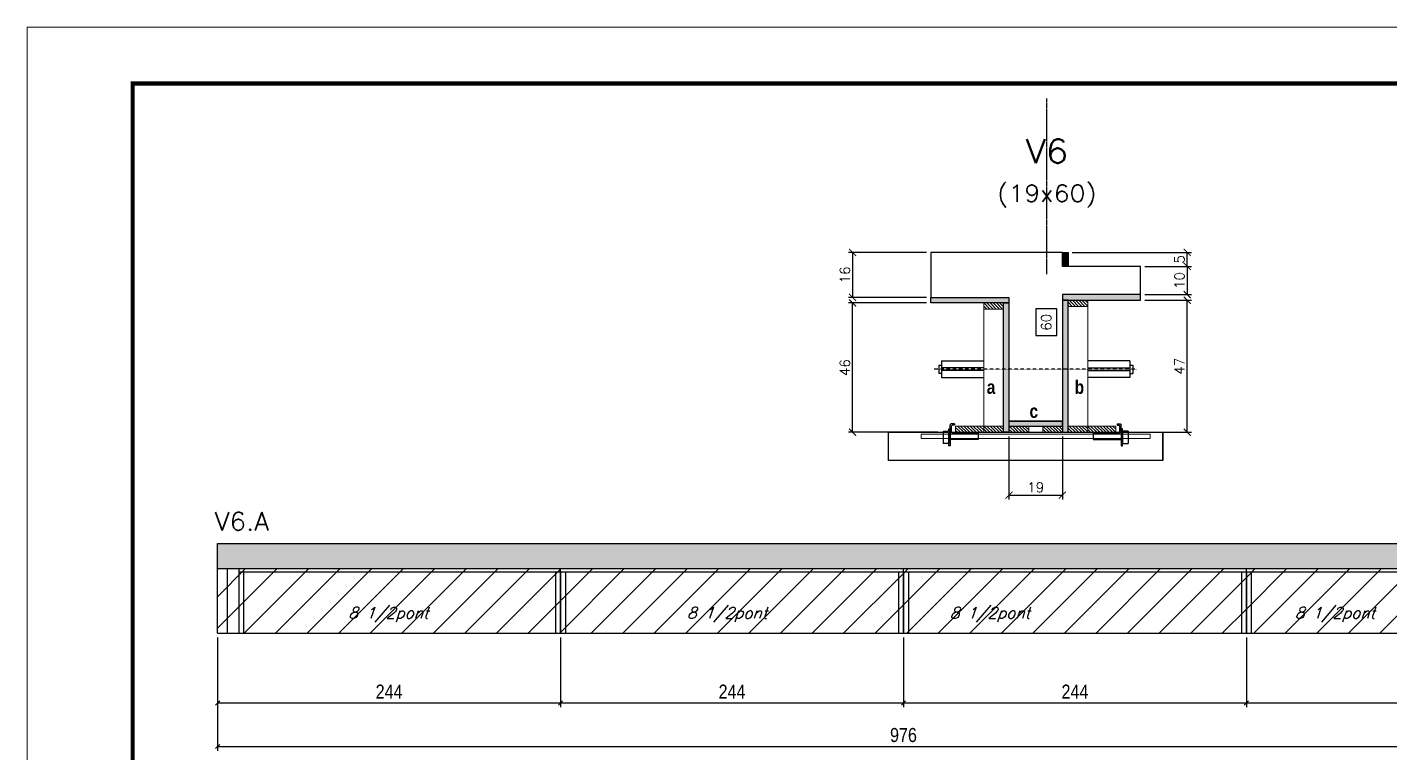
# Model space of a CAD drawing. Extents: x -10448 to -1189, y -11772 to 17235.
# Drawn here: x -5680 to -4710, y 14031 to 14547 of the extents above; entities that cross this region are included whole.
import ezdxf
from ezdxf.enums import TextEntityAlignment as Align

# ---------------------------------------------------------------- set-up
doc = ezdxf.new("R2010")
doc.units = 0
doc.linetypes.add('DASHED', pattern=[0.75, 0.5, -0.25])
doc.linetypes.add('HIDDEN', pattern=[0.375, 0.25, -0.125])
for name, color, linetype in [('barrote', 251, 'Continuous'), ('COTA', 241, 'Continuous'), ('Cota Seção (2x)', 4, 'Continuous'), ('detalhes', 4, 'Continuous'), ('Painéis', 200, 'Continuous'), ('presilha', 1, 'Continuous'), ('Reaproveitamento', 251, 'Continuous'), ('SARR_2.2x7', 40, 'Continuous'), ('SARR_3.5x7', 81, 'Continuous'), ('TENSOR', 3, 'Continuous'), ('texto', 7, 'Continuous'), ('Texto de Titulo', 7, 'Continuous'), ('Texto Qtd Sarr', 242, 'Continuous')]:
    doc.layers.add(name, color=color, linetype=linetype)
for name, color, linetype, lineweight in [('CONCRETO', 251, 'Continuous', 25), ('Folhas', 255, 'Continuous', 9), ('Hachura', 251, 'Continuous', 9), ('Madeira', 126, 'Continuous', 18), ('SARRAFO DE PRESSAO', 251, 'DASHED', 9), ('SCO-___-LAJ', 2, 'Continuous', 0), ('Texto Seção', 7, 'Continuous', 15)]:
    doc.layers.add(name, color=color, linetype=linetype, lineweight=lineweight)
doc.styles.add('COTA TECNICA', font='techl___.ttf', dxfattribs={"height": 10})
doc.styles.add('REGUA-120', font='ROMANS.shx', dxfattribs={"height": 15})
doc.styles.add('Romans', font='romans.shx')
doc.styles.add('TECNICA', font='techb___.ttf', dxfattribs={"height": 10})
doc.dimstyles.new('Cota Seção (2x)', dxfattribs={"dimtxt": 7, "dimasz": 5, "dimexe": 3, "dimexo": 3, "dimgap": 2, "dimtad": 3, "dimdec": 1, "dimlfac": 0.5, "dimzin": 12, "dimdsep": 46, "dimtxsty": 'Romans', "dimblk": 'ARCHTICK', "dimcen": 0, "dimclrd": 4, "dimclre": 4, "dimclrt": 1, "dimadec": 1, "dimazin": 3, "dimtfac": 1, "dimtdec": 1, "dimtmove": 0, "dimatfit": 3, "dimldrblk": 'OBLIQUE', "dimfxl": 1, "dimtolj": 1, "dimtzin": 12, "dimarcsym": 0})
doc.dimstyles.new('Cota Seção interna', dxfattribs={"dimtxt": 7, "dimasz": 6, "dimexe": 0.18, "dimexo": 2, "dimgap": -4, "dimtad": 3, "dimdec": 1, "dimlfac": 0.5, "dimzin": 12, "dimdsep": 46, "dimtxsty": 'Romans', "dimblk": 'ARCHTICK', "dimcen": 0.09, "dimse1": 1, "dimse2": 1, "dimsd1": 1, "dimsd2": 1, "dimclrd": 180, "dimclre": 5, "dimclrt": 1, "dimadec": 0, "dimazin": 3, "dimtfac": 1, "dimtdec": 1, "dimtofl": 0, "dimtmove": 0, "dimatfit": 3, "dimldrblk": 'ARCHTICK', "dimfxl": 1, "dimtolj": 1, "dimtzin": 0, "dimarcsym": 0})
doc.dimstyles.new('PAINEL', dxfattribs={"dimtxt": 10, "dimasz": 3, "dimexe": 3, "dimexo": 3, "dimgap": 3, "dimtad": 1, "dimdec": 1, "dimzin": 12, "dimdsep": 46, "dimtxsty": 'COTA TECNICA', "dimblk1": 'OBLIQUE', "dimblk2": 'OBLIQUE', "dimsah": 1, "dimcen": 0.9, "dimclrd": 4, "dimclre": 4, "dimclrt": 240, "dimadec": 1, "dimazin": 3, "dimtfac": 1, "dimtdec": 1, "dimtmove": 0, "dimatfit": 3, "dimfxl": 1, "dimtolj": 1, "dimtzin": 12, "dimarcsym": 0})
pattern_1 = [(45, (-139469.283, -18395.978), (-11.2253202, 11.2253202), [])]

# ---------------------------------------------------------------- blocks, each defined once
blk = doc.blocks.new('9999999999')
at = {"layer": 'Folhas'}
blk.add_lwpolyline([(98138.98, 34190.21), (99623.98, 34190.21), (99623.98, 35240.21), (98138.98, 35240.21)], close=True, dxfattribs=at)
at = {"layer": 'Folhas', "color": 30, "const_width": 3}
blk.add_lwpolyline([(98213.98, 34230.21), (99583.98, 34230.21), (99583.98, 35200.21), (98213.98, 35200.21)], close=True, dxfattribs=at)
blk = doc.blocks.new('_ArchTick')
at = {"color": 0, "linetype": 'ByBlock', "const_width": 0.15}
blk.add_lwpolyline([(-0.5, -0.5), (0.5, 0.5)], dxfattribs=at)
blk = doc.blocks.new('*D157')
at = {"layer": 'COTA', "color": 4, "lineweight": -2, "transparency": 16777216}
for p, q in [((-4884.64, 14352.87), (-4851.43, 14352.87)), ((-4854.43, 14258.87), (-4854.43, 14352.87)), ((-4902.24, 14258.87), (-4851.43, 14258.87))]:
    blk.add_line(p, q, dxfattribs=at)
at = {"layer": 'Defpoints', "color": 0, "transparency": 16777216}
for p in [(-4887.64, 14352.87), (-4854.43, 14352.87), (-4905.24, 14258.87)]:
    blk.add_point(p, dxfattribs=at)
at = {"layer": 'COTA', "color": 4, "lineweight": -2, "transparency": 16777216, "xscale": 5, "yscale": 5, "zscale": 5}
for p, rotation in [((-4854.43, 14352.87), 90), ((-4854.43, 14258.87), 270)]:
    blk.add_blockref('_ArchTick', p, dxfattribs=dict(at, rotation=rotation))
at = {"layer": 'COTA', "color": 1, "transparency": 16777216, "insert": (-4859.93, 14305.87), "char_height": 7, "attachment_point": 5, "rotation": 90, "style": 'Romans'}
blk.add_mtext('\\A1;47', dxfattribs=at)
blk = doc.blocks.new('_Oblique')
at = {"color": 0, "linetype": 'ByBlock', "lineweight": -2}
blk.add_line((-0.5, -0.5), (0.5, 0.5), dxfattribs=at)
blk = doc.blocks.new('*D158')
at = {"layer": 'COTA', "color": 4, "lineweight": -2, "transparency": 16777216}
for p, q in [((-4884.64, 14376.87), (-4851.43, 14376.87)), ((-4854.43, 14376.87), (-4854.43, 14356.87)), ((-4884.64, 14356.87), (-4851.43, 14356.87))]:
    blk.add_line(p, q, dxfattribs=at)
at = {"layer": 'Defpoints', "color": 0, "transparency": 16777216}
for p in [(-4887.64, 14376.87), (-4887.64, 14356.87), (-4854.43, 14356.87)]:
    blk.add_point(p, dxfattribs=at)
at = {"layer": 'COTA', "color": 4, "lineweight": -2, "transparency": 16777216, "xscale": 5, "yscale": 5, "zscale": 5}
for p, rotation in [((-4854.43, 14376.87), 90), ((-4854.43, 14356.87), 270)]:
    blk.add_blockref('_ArchTick', p, dxfattribs=dict(at, rotation=rotation))
at = {"layer": 'COTA', "color": 1, "transparency": 16777216, "insert": (-4859.93, 14366.87), "char_height": 7, "attachment_point": 5, "rotation": 90, "style": 'Romans'}
blk.add_mtext('\\A1;10', dxfattribs=at)
blk = doc.blocks.new('*D159')
at = {"layer": 'COTA', "color": 4, "lineweight": -2, "transparency": 16777216}
for p, q in [((-5039.84, 14350.87), (-5095.51, 14350.87)), ((-5092.51, 14258.87), (-5092.51, 14350.87)), ((-5031.84, 14258.87), (-5095.51, 14258.87))]:
    blk.add_line(p, q, dxfattribs=at)
at = {"layer": 'Defpoints', "color": 0, "transparency": 16777216}
for p in [(-5092.51, 14350.87), (-5036.84, 14350.87), (-5028.84, 14258.87)]:
    blk.add_point(p, dxfattribs=at)
at = {"layer": 'COTA', "color": 4, "lineweight": -2, "transparency": 16777216, "xscale": 5, "yscale": 5, "zscale": 5}
for p, rotation in [((-5092.51, 14350.87), 90), ((-5092.51, 14258.87), 270)]:
    blk.add_blockref('_ArchTick', p, dxfattribs=dict(at, rotation=rotation))
at = {"layer": 'COTA', "color": 1, "transparency": 16777216, "insert": (-5098.01, 14304.87), "char_height": 7, "attachment_point": 5, "rotation": 90, "style": 'Romans'}
blk.add_mtext('\\A1;46', dxfattribs=at)
blk = doc.blocks.new('*D160')
at = {"layer": 'Cota Seção (2x)', "color": 180, "lineweight": -2, "transparency": 16777216}
for p, q in [((-4947.24, 14346.65), (-4962.24, 14346.65)), ((-4962.24, 14346.65), (-4962.24, 14327.65)), ((-4947.24, 14327.65), (-4947.24, 14346.65)), ((-4962.24, 14327.65), (-4947.24, 14327.65))]:
    blk.add_line(p, q, dxfattribs=at)
at = {"layer": 'Defpoints', "color": 0, "transparency": 16777216}
for p in [(-4943.24, 14386.87), (-4943.24, 14386.87), (-4943.24, 14266.87)]:
    blk.add_point(p, dxfattribs=at)
at = {"layer": 'Cota Seção (2x)', "color": 1, "transparency": 16777216, "insert": (-4954.74, 14337.15), "char_height": 7, "attachment_point": 5, "rotation": 90, "style": 'Romans'}
blk.add_mtext('\\A1;60', dxfattribs=at)
blk = doc.blocks.new('PRESILHA METÁLICA 1')
at = {"layer": 'presilha'}
for p, q in [((6, 15.5), (7.5, 15.5)), ((6, -2.5), (6, 15.5)), ((7.5, 10.6), (7.5, 19.9)), ((7.5, 15.5), (7.5, -2.5)), ((12, 21), (8.6, 21)), ((9, 11.6), (9, 18.9)), ((12, 19.5), (9.6, 19.5)), ((12, 21), (12, 19.5)), ((0, 13), (6, 13)), ((0, 13), (0, 0)), ((6, 0), (0, 0)), ((6, 13), (6, 0)), ((37.5, 4.1), (7.5, 4.1)), ((37.5, 11), (9.6, 11)), ((37.5, 11), (37.5, 4.1)), ((7.5, -2.5), (6, -2.5))]:
    blk.add_line(p, q, dxfattribs=at)
for centre, radius, start, end in [((8.6, 19.9), 1.14, 90, 180), ((9.6, 18.9), 0.57, 90, 180), ((9.6, 11.6), 0.57, 180, 270)]:
    blk.add_arc(centre, radius, start, end, dxfattribs=at)
blk = doc.blocks.new('*D161')
at = {"layer": 'COTA', "color": 4, "lineweight": -2, "transparency": 16777216}
for p, q in [((-4981.24, 14255.87), (-4981.24, 14211.15)), ((-4943.24, 14255.87), (-4943.24, 14211.15)), ((-4981.24, 14214.15), (-4943.24, 14214.15))]:
    blk.add_line(p, q, dxfattribs=at)
at = {"layer": 'Defpoints', "color": 0, "transparency": 16777216}
for p in [(-4981.24, 14258.87), (-4943.24, 14258.87), (-4943.24, 14214.15)]:
    blk.add_point(p, dxfattribs=at)
at = {"layer": 'COTA', "color": 4, "lineweight": -2, "transparency": 16777216, "xscale": 5, "yscale": 5, "zscale": 5, "rotation": 180}
blk.add_blockref('_ArchTick', (-4981.24, 14214.15), dxfattribs=at)
at = {"layer": 'COTA', "color": 4, "lineweight": -2, "transparency": 16777216, "xscale": 5, "yscale": 5, "zscale": 5}
blk.add_blockref('_ArchTick', (-4943.24, 14214.15), dxfattribs=at)
at = {"layer": 'COTA', "color": 1, "transparency": 16777216, "insert": (-4962.24, 14219.65), "char_height": 7, "attachment_point": 5, "style": 'Romans'}
blk.add_mtext('\\A1;19', dxfattribs=at)
blk = doc.blocks.new('*D1292')
at = {"layer": 'COTA', "color": 4, "lineweight": -2, "transparency": 16777216}
for p, q in [((-5039.84, 14386.87), (-5095.51, 14386.87)), ((-5092.51, 14386.87), (-5092.51, 14354.87)), ((-5039.84, 14354.87), (-5095.51, 14354.87))]:
    blk.add_line(p, q, dxfattribs=at)
at = {"layer": 'Defpoints', "color": 0, "transparency": 16777216}
for p in [(-5036.84, 14386.87), (-5092.51, 14354.87), (-5036.84, 14354.87)]:
    blk.add_point(p, dxfattribs=at)
at = {"layer": 'COTA', "color": 4, "lineweight": -2, "transparency": 16777216, "xscale": 5, "yscale": 5, "zscale": 5}
for p, rotation in [((-5092.51, 14386.87), 90), ((-5092.51, 14354.87), 270)]:
    blk.add_blockref('_ArchTick', p, dxfattribs=dict(at, rotation=rotation))
at = {"layer": 'COTA', "color": 1, "transparency": 16777216, "insert": (-5098.01, 14370.87), "char_height": 7, "attachment_point": 5, "rotation": 90, "style": 'Romans'}
blk.add_mtext('\\A1;16', dxfattribs=at)
blk = doc.blocks.new('*D1293')
at = {"layer": 'COTA', "color": 4, "lineweight": -2, "transparency": 16777216}
for p, q in [((-4936.24, 14386.87), (-4851.43, 14386.87)), ((-4854.43, 14376.87), (-4854.43, 14386.87)), ((-4884.64, 14376.87), (-4851.43, 14376.87))]:
    blk.add_line(p, q, dxfattribs=at)
at = {"layer": 'Defpoints', "color": 0, "transparency": 16777216}
for p in [(-4939.24, 14386.87), (-4854.43, 14386.87), (-4887.64, 14376.87)]:
    blk.add_point(p, dxfattribs=at)
at = {"layer": 'COTA', "color": 4, "lineweight": -2, "transparency": 16777216, "xscale": 5, "yscale": 5, "zscale": 5}
for p, rotation in [((-4854.43, 14386.87), 90), ((-4854.43, 14376.87), 270)]:
    blk.add_blockref('_ArchTick', p, dxfattribs=dict(at, rotation=rotation))
at = {"layer": 'COTA', "color": 1, "transparency": 16777216, "insert": (-4859.93, 14381.87), "char_height": 7, "attachment_point": 5, "rotation": 90, "style": 'Romans'}
blk.add_mtext('\\A1;5', dxfattribs=at)
blk = doc.blocks.new('titulo1')
at = {"layer": 'Defpoints', "color": 252, "linetype": 'HIDDEN', "ltscale": 2}
blk.add_line((0, 0), (0, 125), dxfattribs=at)
at = {"layer": 'Defpoints', "style": 'Romans', "oblique": 15}
blk.add_attdef('FOLHA', text='', height=10, dxfattribs=at).set_placement((0, 15.58), align=Align.MIDDLE_CENTER)
at = {"layer": 'Texto Qtd Sarr', "color": 3, "style": 'Romans', "oblique": 15}
for tag, height, p in [('TITULO', 17, (0, 71.45)), ('SEÇÃO', 12, (0, 41.55))]:
    blk.add_attdef(tag, text='', height=height, dxfattribs=at).set_placement(p, align=Align.MIDDLE_CENTER)
blk = doc.blocks.new('*D166')
at = {"layer": 'COTA', "color": 4, "linetype": 'ByBlock', "lineweight": -2, "transparency": 16777216}
for p, q in [((-5544.32, 14112.82), (-5544.32, 14063.24)), ((-5300.32, 14112.82), (-5300.32, 14063.24)), ((-5544.32, 14066.24), (-5300.32, 14066.24))]:
    blk.add_line(p, q, dxfattribs=at)
at = {"layer": 'Defpoints', "color": 0, "linetype": 'ByBlock', "transparency": 16777216}
for p in [(-5544.32, 14115.82), (-5300.32, 14115.82), (-5300.32, 14066.24)]:
    blk.add_point(p, dxfattribs=at)
at = {"layer": 'COTA', "color": 4, "linetype": 'ByBlock', "lineweight": -2, "transparency": 16777216, "xscale": 3, "yscale": 3, "zscale": 3, "rotation": 180}
blk.add_blockref('_Oblique', (-5544.32, 14066.24), dxfattribs=at)
at = {"layer": 'COTA', "color": 4, "linetype": 'ByBlock', "lineweight": -2, "transparency": 16777216, "xscale": 3, "yscale": 3, "zscale": 3}
blk.add_blockref('_Oblique', (-5300.32, 14066.24), dxfattribs=at)
at = {"layer": 'COTA', "color": 240, "linetype": 'ByBlock', "transparency": 16777216, "insert": (-5422.32, 14074.31), "char_height": 10, "attachment_point": 5, "style": 'COTA TECNICA'}
blk.add_mtext('\\A1;244', dxfattribs=at)
blk = doc.blocks.new('*D167')
at = {"layer": 'COTA', "color": 4, "linetype": 'ByBlock', "lineweight": -2, "transparency": 16777216}
for p, q in [((-5300.32, 14112.82), (-5300.32, 14063.24)), ((-5056.32, 14112.82), (-5056.32, 14063.24)), ((-5300.32, 14066.24), (-5056.32, 14066.24))]:
    blk.add_line(p, q, dxfattribs=at)
at = {"layer": 'Defpoints', "color": 0, "linetype": 'ByBlock', "transparency": 16777216}
for p in [(-5300.32, 14115.82), (-5056.32, 14115.82), (-5056.32, 14066.24)]:
    blk.add_point(p, dxfattribs=at)
at = {"layer": 'COTA', "color": 4, "linetype": 'ByBlock', "lineweight": -2, "transparency": 16777216, "xscale": 3, "yscale": 3, "zscale": 3, "rotation": 180}
blk.add_blockref('_Oblique', (-5300.32, 14066.24), dxfattribs=at)
at = {"layer": 'COTA', "color": 4, "linetype": 'ByBlock', "lineweight": -2, "transparency": 16777216, "xscale": 3, "yscale": 3, "zscale": 3}
blk.add_blockref('_Oblique', (-5056.32, 14066.24), dxfattribs=at)
at = {"layer": 'COTA', "color": 240, "linetype": 'ByBlock', "transparency": 16777216, "insert": (-5178.32, 14074.31), "char_height": 10, "attachment_point": 5, "style": 'COTA TECNICA'}
blk.add_mtext('\\A1;244', dxfattribs=at)
blk = doc.blocks.new('*D9')
at = {"layer": 'COTA', "color": 4, "linetype": 'ByBlock', "lineweight": -2, "transparency": 16777216}
for p, q in [((-5544.32, 14112.82), (-5544.32, 14032.24)), ((-4568.32, 14112.82), (-4568.32, 14032.24)), ((-5544.32, 14035.24), (-4568.32, 14035.24))]:
    blk.add_line(p, q, dxfattribs=at)
at = {"layer": 'Defpoints', "color": 0, "linetype": 'ByBlock', "transparency": 16777216}
for p in [(-5544.32, 14115.82), (-4568.32, 14115.82), (-4568.32, 14035.24)]:
    blk.add_point(p, dxfattribs=at)
at = {"layer": 'COTA', "color": 4, "linetype": 'ByBlock', "lineweight": -2, "transparency": 16777216, "xscale": 3, "yscale": 3, "zscale": 3, "rotation": 180}
blk.add_blockref('_Oblique', (-5544.32, 14035.24), dxfattribs=at)
at = {"layer": 'COTA', "color": 4, "linetype": 'ByBlock', "lineweight": -2, "transparency": 16777216, "xscale": 3, "yscale": 3, "zscale": 3}
blk.add_blockref('_Oblique', (-4568.32, 14035.24), dxfattribs=at)
at = {"layer": 'COTA', "color": 240, "linetype": 'ByBlock', "transparency": 16777216, "insert": (-5056.32, 14043.38), "char_height": 10, "attachment_point": 5, "style": 'COTA TECNICA'}
blk.add_mtext('\\A1;976', dxfattribs=at)
blk = doc.blocks.new('*D10')
at = {"layer": 'COTA', "color": 4, "linetype": 'ByBlock', "lineweight": -2, "transparency": 16777216}
for p, q in [((-4812.32, 14090.82), (-4812.32, 14063.24)), ((-4568.32, 14078.57), (-4568.32, 14063.24)), ((-4812.32, 14066.24), (-4568.32, 14066.24))]:
    blk.add_line(p, q, dxfattribs=at)
at = {"layer": 'Defpoints', "color": 0, "linetype": 'ByBlock', "transparency": 16777216}
for p in [(-4812.32, 14093.82), (-4568.32, 14081.57), (-4568.32, 14066.24)]:
    blk.add_point(p, dxfattribs=at)
at = {"layer": 'COTA', "color": 4, "linetype": 'ByBlock', "lineweight": -2, "transparency": 16777216, "xscale": 3, "yscale": 3, "zscale": 3, "rotation": 180}
blk.add_blockref('_Oblique', (-4812.32, 14066.24), dxfattribs=at)
at = {"layer": 'COTA', "color": 4, "linetype": 'ByBlock', "lineweight": -2, "transparency": 16777216, "xscale": 3, "yscale": 3, "zscale": 3}
blk.add_blockref('_Oblique', (-4568.32, 14066.24), dxfattribs=at)
at = {"layer": 'COTA', "color": 240, "linetype": 'ByBlock', "transparency": 16777216, "insert": (-4690.32, 14074.31), "char_height": 10, "attachment_point": 5, "style": 'COTA TECNICA'}
blk.add_mtext('\\A1;244', dxfattribs=at)
blk = doc.blocks.new('*D1119')
at = {"layer": 'COTA', "color": 4, "linetype": 'ByBlock', "lineweight": -2, "transparency": 16777216}
for p, q in [((-5056.32, 14112.82), (-5056.32, 14063.24)), ((-4812.32, 14112.82), (-4812.32, 14063.24)), ((-5056.32, 14066.24), (-4812.32, 14066.24))]:
    blk.add_line(p, q, dxfattribs=at)
at = {"layer": 'Defpoints', "color": 0, "linetype": 'ByBlock', "transparency": 16777216}
for p in [(-5056.32, 14115.82), (-4812.32, 14115.82), (-4812.32, 14066.24)]:
    blk.add_point(p, dxfattribs=at)
at = {"layer": 'COTA', "color": 4, "linetype": 'ByBlock', "lineweight": -2, "transparency": 16777216, "xscale": 3, "yscale": 3, "zscale": 3, "rotation": 180}
blk.add_blockref('_Oblique', (-5056.32, 14066.24), dxfattribs=at)
at = {"layer": 'COTA', "color": 4, "linetype": 'ByBlock', "lineweight": -2, "transparency": 16777216, "xscale": 3, "yscale": 3, "zscale": 3}
blk.add_blockref('_Oblique', (-4812.32, 14066.24), dxfattribs=at)
at = {"layer": 'COTA', "color": 240, "linetype": 'ByBlock', "transparency": 16777216, "insert": (-4934.32, 14074.31), "char_height": 10, "attachment_point": 5, "style": 'COTA TECNICA'}
blk.add_mtext('\\A1;244', dxfattribs=at)

msp = doc.modelspace()

# ---------------------------------------------------------------- hatches: boundary and pattern name
at = {"layer": 'COTA', "linetype": 'ByBlock'}
h = msp.add_hatch(dxfattribs=at)
h.set_pattern_fill('AR-CONC', color=256, scale=0.03)
h.set_pattern_definition([(50, (-139469.2827, -18395.9775), (5.46554007, -0.47817257), [0.5715, -6.2865]), (355, (-139469.2827, -18395.9775), (-1.05730264, 5.73170536), [0.4572, -5.02921753]), (100.4514447, (-139468.827, -18396.0174), (4.40823741, 5.25353256), [0.48570026, -5.34270734]), (46.1842, (-139469.283, -18394.4535), (8.13237123, -1.26126984), [0.85725, -9.42975]), (96.6355576, (-139468.605, -18394.559), (7.122124, 7.42278374), [0.7285507, -8.01406824]), (351.184151, (-139469.283, -18394.4535), (7.122124, 7.42278374), [0.685799, -7.54379196]), (21, (-139468.5207, -18394.8345), (4.54843174, -3.06795595), [0.5715, -6.2865]), (326, (-139468.5207, -18394.8345), (1.85406085, 5.52563898), [0.4572, -5.0292]), (71.451445, (-139468.1417, -18395.09), (6.40249258, 2.45768307), [0.48570026, -5.34269813]), (37.5, (-139469.2827, -18395.9775), (0.092658098, 2.536651166), [0, -4.96824, 0, -5.1054, 0, -5.04825]), (7.5, (-139469.2827, -18395.9775), (2.004589875, 3.005417245), [0, -2.91084, 0, -4.85394, 0, -1.92405]), (327.5, (-139470.982, -18395.9775), (4.067717855, -0.17186232), [0, -1.905, 0, -5.9436, 0, -7.8867]), (317.5, (-139471.744, -18395.9775), (4.44387544, 0.76279473), [0, -2.4765, 0, -3.94716, 0, -5.6007])])
h.paths.add_polyline_path([(-5544.32, 14179.82), (-5544.32, 14161.82), (-4568.32, 14161.82), (-4568.32, 14179.82)])
at = {"layer": 'Hachura'}
h = msp.add_hatch(color=256, dxfattribs=at)
h.dxf.hatch_style = 1
h.paths.add_polyline_path([(-4943.24, 14386.87), (-4939.24, 14386.87), (-4939.24, 14376.87), (-4943.24, 14376.87)])
h = msp.add_hatch(color=256, dxfattribs=at)
h.dxf.hatch_style = 1
h.paths.add_polyline_path([(-5036.84, 14350.87), (-5036.84, 14354.87), (-4981.24, 14354.87), (-4981.24, 14350.87)])
h = msp.add_hatch(dxfattribs=at)
h.set_pattern_fill('ANSI31', color=256, scale=0.5, angle=270, style=0)
h.set_pattern_definition([(315, (17978.182, 6116.8304), (1.12253202, 1.12253202), [])])
h.paths.add_polyline_path([(-4985.24, 14346.47), (-4985.24, 14350.87), (-4999.24, 14350.87), (-4999.24, 14346.47)])
h = msp.add_hatch(color=256, dxfattribs=at)
h.dxf.hatch_style = 1
h.paths.add_polyline_path([(-4985.24, 14350.87), (-4981.24, 14350.87), (-4981.24, 14258.87), (-4985.24, 14258.87)])
h = msp.add_hatch(color=256, dxfattribs=at)
h.dxf.hatch_style = 1
h.paths.add_polyline_path([(-4887.64, 14352.87), (-4887.64, 14356.87), (-4943.24, 14356.87), (-4943.24, 14352.87)])
h = msp.add_hatch(color=256, dxfattribs=at)
h.dxf.hatch_style = 1
h.paths.add_polyline_path([(-4939.24, 14352.87), (-4943.24, 14352.87), (-4943.24, 14258.87), (-4939.24, 14258.87)])
h = msp.add_hatch(dxfattribs=at)
h.set_pattern_fill('ANSI31', color=256, scale=0.5, angle=270, style=0)
h.set_pattern_definition([(315, (17969.382, 6118.8304), (1.12253202, 1.12253202), [])])
h.paths.add_polyline_path([(-4939.24, 14348.47), (-4939.24, 14352.87), (-4925.24, 14352.87), (-4925.24, 14348.47)])
h = msp.add_hatch(dxfattribs=at)
h.set_pattern_fill('ANSI31', color=256, scale=0.5, angle=270, style=0)
h.set_pattern_definition([(315, (17984.182, 6029.2304), (1.12253202, 1.12253202), [])])
h.paths.add_polyline_path([(-5019.24, 14258.87), (-5019.24, 14263.27), (-4999.24, 14263.27), (-4999.24, 14258.87)])
h = msp.add_hatch(dxfattribs=at)
h.set_pattern_fill('ANSI31', color=256, scale=0.5, angle=270, style=0)
h.set_pattern_definition([(315, (17978.182, 6029.2304), (1.12253202, 1.12253202), [])])
h.paths.add_polyline_path([(-4985.24, 14258.87), (-4985.24, 14263.27), (-4999.24, 14263.27), (-4999.24, 14258.87)])
h = msp.add_hatch(color=256, dxfattribs=at)
h.dxf.hatch_style = 1
h.paths.add_polyline_path([(-4943.24, 14263.27), (-4943.24, 14266.87), (-4981.24, 14266.87), (-4981.24, 14263.27)])
h = msp.add_hatch(dxfattribs=at)
h.set_pattern_fill('ANSI31', color=256, scale=0.5, angle=270, style=0)
h.set_pattern_definition([(315, (17951.382, 6029.2304), (1.12253202, 1.12253202), [])])
h.paths.add_polyline_path([(-4967.24, 14258.87), (-4967.24, 14263.27), (-4981.24, 14263.27), (-4981.24, 14258.87)])
h = msp.add_hatch(dxfattribs=at)
h.set_pattern_fill('ANSI31', color=256, scale=0.5, angle=270, style=0)
h.set_pattern_definition([(315, (17975.382, 6029.2304), (1.12253202, 1.12253202), [])])
h.paths.add_polyline_path([(-4943.24, 14258.87), (-4943.24, 14263.27), (-4957.24, 14263.27), (-4957.24, 14258.87)])
h = msp.add_hatch(dxfattribs=at)
h.set_pattern_fill('ANSI31', color=256, scale=0.5, angle=270, style=0)
h.set_pattern_definition([(315, (17969.382, 6029.2304), (1.12253202, 1.12253202), [])])
h.paths.add_polyline_path([(-4939.24, 14258.87), (-4939.24, 14263.27), (-4925.24, 14263.27), (-4925.24, 14258.87)])
h = msp.add_hatch(dxfattribs=at)
h.set_pattern_fill('ANSI31', color=256, scale=0.5, angle=270, style=0)
h.set_pattern_definition([(315, (17966.582, 6029.2304), (1.12253202, 1.12253202), [])])
h.paths.add_polyline_path([(-4905.24, 14258.87), (-4905.24, 14263.27), (-4925.24, 14263.27), (-4925.24, 14258.87)])
at = {"layer": 'Reaproveitamento', "linetype": 'ByBlock'}
h = msp.add_hatch(dxfattribs=at)
h.set_pattern_fill('ANSI31', color=256, scale=5)
h.set_pattern_definition(pattern_1)
h.paths.add_polyline_path([(-5544.32, 14161.82), (-5544.32, 14115.82), (-5300.32, 14115.82), (-5300.32, 14161.82)])
h = msp.add_hatch(dxfattribs=at)
h.set_pattern_fill('ANSI31', color=256, scale=5)
h.set_pattern_definition(pattern_1)
h.paths.add_polyline_path([(-5300.32, 14161.82), (-5300.32, 14115.82), (-5056.32, 14115.82), (-5056.32, 14161.82)])
h = msp.add_hatch(dxfattribs=at)
h.set_pattern_fill('ANSI31', color=256, scale=5)
h.set_pattern_definition(pattern_1)
h.paths.add_polyline_path([(-5056.32, 14161.82), (-5056.32, 14115.82), (-4812.32, 14115.82), (-4812.32, 14161.82)])
h = msp.add_hatch(dxfattribs=at)
h.set_pattern_fill('ANSI31', color=256, scale=5)
h.set_pattern_definition(pattern_1)
h.paths.add_polyline_path([(-4812.32, 14161.82), (-4812.32, 14115.82), (-4568.32, 14115.82), (-4568.32, 14161.82)])

# ---------------------------------------------------------------- linework, layer by layer
at = {"ltscale": 3}
for p, q in [((-5029.24, 14309.73), (-5029.24, 14297.73)), ((-5029.24, 14309.73), (-4999.24, 14309.73)), ((-4895.24, 14309.73), (-4925.24, 14309.73)), ((-4895.24, 14309.73), (-4895.24, 14297.73)), ((-5031.24, 14306.73), (-5031.24, 14300.73)), ((-5031.24, 14306.73), (-5029.24, 14306.73)), ((-5029.24, 14300.73), (-5031.24, 14300.73)), ((-4999.24, 14304.73), (-5029.24, 14304.73)), ((-4999.24, 14302.73), (-5029.24, 14302.73)), ((-4925.24, 14304.73), (-4895.24, 14304.73)), ((-4925.24, 14302.73), (-4895.24, 14302.73)), ((-4895.24, 14306.73), (-4893.24, 14306.73)), ((-4895.24, 14300.73), (-4893.24, 14300.73)), ((-4893.24, 14306.73), (-4893.24, 14300.73)), ((-5029.24, 14297.73), (-4999.24, 14297.73)), ((-4895.24, 14297.73), (-4925.24, 14297.73))]:
    msp.add_line(p, q, dxfattribs=at)
at = {"layer": 'barrote'}
msp.add_lwpolyline([(-4871.78, 14238.87), (-5066.97, 14238.87), (-5066.97, 14258.87), (-4871.78, 14258.87)], close=True, dxfattribs=at)
at = {"layer": 'CONCRETO'}
for p, q in [((-4943.24, 14386.87), (-5036.84, 14386.87)), ((-5036.84, 14386.87), (-5036.84, 14354.87)), ((-4887.64, 14376.87), (-4943.24, 14376.87)), ((-4887.64, 14356.87), (-4887.64, 14376.87)), ((-5036.84, 14354.87), (-4981.24, 14354.87)), ((-4981.24, 14354.87), (-4981.24, 14266.87)), ((-4887.64, 14356.87), (-4943.24, 14356.87)), ((-4943.24, 14356.87), (-4943.24, 14266.87)), ((-4981.24, 14266.87), (-4943.24, 14266.87)), ((-4999.24, 14258.87), (-4999.24, 14258.87)), ((-4981.24, 14258.87), (-4981.24, 14258.87)), ((-4925.24, 14258.87), (-4925.24, 14258.87))]:
    msp.add_line(p, q, dxfattribs=at)
at = {"layer": 'COTA', "linetype": 'ByBlock'}
for p, q in [((-5544.32, 14179.82), (-4568.32, 14179.82)), ((-5544.32, 14161.82), (-5544.32, 14179.82))]:
    msp.add_line(p, q, dxfattribs=at)
at = {"layer": 'detalhes', "color": 250}
msp.add_line((-4871.78, 14238.87), (-4871.78, 14258.87), dxfattribs=at)
at = {"layer": 'Madeira'}
for points in [[(-4985.24, 14346.47), (-4985.24, 14350.87), (-4999.24, 14350.87), (-4999.24, 14346.47)], [(-4985.24, 14350.87), (-4999.24, 14350.87), (-4999.24, 14258.87), (-4985.24, 14258.87)], [(-4939.24, 14348.47), (-4939.24, 14352.87), (-4925.24, 14352.87), (-4925.24, 14348.47)], [(-4939.24, 14352.87), (-4925.24, 14352.87), (-4925.24, 14258.87), (-4939.24, 14258.87)], [(-5019.24, 14258.87), (-5019.24, 14263.27), (-4999.24, 14263.27), (-4999.24, 14258.87)], [(-4985.24, 14258.87), (-4985.24, 14263.27), (-4999.24, 14263.27), (-4999.24, 14258.87)], [(-4967.24, 14258.87), (-4967.24, 14263.27), (-4981.24, 14263.27), (-4981.24, 14258.87)], [(-4943.24, 14258.87), (-4943.24, 14263.27), (-4957.24, 14263.27), (-4957.24, 14258.87)], [(-4939.24, 14258.87), (-4939.24, 14263.27), (-4925.24, 14263.27), (-4925.24, 14258.87)], [(-4905.24, 14258.87), (-4905.24, 14263.27), (-4925.24, 14263.27), (-4925.24, 14258.87)]]:
    msp.add_lwpolyline(points, close=True, dxfattribs=at)
at = {"layer": 'Painéis', "linetype": 'ByBlock'}
for p, q in [((-5544.32, 14161.82), (-4568.32, 14161.82)), ((-5544.32, 14115.82), (-5544.32, 14161.82)), ((-5300.32, 14115.82), (-5300.32, 14161.82)), ((-5056.32, 14115.82), (-5056.32, 14161.82)), ((-4812.32, 14115.82), (-4812.32, 14161.82)), ((-5544.32, 14115.82), (-4568.32, 14115.82))]:
    msp.add_line(p, q, dxfattribs=at)
at = {"layer": 'Painéis'}
for points in [[(-4943.24, 14386.87), (-4939.24, 14386.87), (-4939.24, 14376.87), (-4943.24, 14376.87)], [(-5036.84, 14350.87), (-5036.84, 14354.87), (-4981.24, 14354.87), (-4981.24, 14350.87)], [(-4985.24, 14350.87), (-4981.24, 14350.87), (-4981.24, 14258.87), (-4985.24, 14258.87)], [(-4887.64, 14352.87), (-4887.64, 14356.87), (-4943.24, 14356.87), (-4943.24, 14352.87)], [(-4939.24, 14352.87), (-4943.24, 14352.87), (-4943.24, 14258.87), (-4939.24, 14258.87)], [(-4943.24, 14263.27), (-4943.24, 14266.87), (-4981.24, 14266.87), (-4981.24, 14263.27)]]:
    msp.add_lwpolyline(points, close=True, dxfattribs=at)
at = {"layer": 'SARR_2.2x7', "linetype": 'Continuous'}
for p, q in [((-5537.32, 14115.82), (-5537.32, 14161.82)), ((-5529.32, 14159.62), (-5300.32, 14159.62)), ((-5300.32, 14159.62), (-5056.32, 14159.62)), ((-5056.32, 14159.62), (-4812.32, 14159.62)), ((-4812.32, 14159.62), (-4568.32, 14159.62))]:
    msp.add_line(p, q, dxfattribs=at)
at = {"layer": 'SARR_3.5x7'}
for p, q in [((-5529.32, 14161.82), (-5529.32, 14115.82)), ((-5525.82, 14159.62), (-5525.82, 14115.82)), ((-5303.82, 14159.62), (-5303.82, 14115.82)), ((-5300.32, 14159.62), (-5300.32, 14115.82)), ((-5296.82, 14159.62), (-5296.82, 14115.82)), ((-5059.82, 14159.62), (-5059.82, 14115.82)), ((-5056.32, 14159.62), (-5056.32, 14115.82)), ((-5052.82, 14159.62), (-5052.82, 14115.82)), ((-4815.82, 14159.62), (-4815.82, 14115.82)), ((-4812.32, 14159.62), (-4812.32, 14115.82)), ((-4808.82, 14159.62), (-4808.82, 14115.82)), ((-5529.32, 14115.82), (-5525.82, 14115.82)), ((-5303.82, 14115.82), (-5300.32, 14115.82)), ((-5300.32, 14115.82), (-5296.82, 14115.82)), ((-5059.82, 14115.82), (-5056.32, 14115.82)), ((-5056.32, 14115.82), (-5052.82, 14115.82)), ((-4815.82, 14115.82), (-4812.32, 14115.82)), ((-4812.32, 14115.82), (-4808.82, 14115.82))]:
    msp.add_line(p, q, dxfattribs=at)
at = {"layer": 'SCO-___-LAJ', "color": 1}
msp.add_lwpolyline([(-4880.79, 14257.54), (-5043.69, 14257.54), (-5043.69, 14254.34), (-4880.79, 14254.34)], close=True, dxfattribs=at)
at = {"layer": 'TENSOR', "linetype": 'HIDDEN', "ltscale": 0.5}
msp.add_line((-4890.24, 14303.73), (-5034.54, 14303.73), dxfattribs=at)

# ---------------------------------------------------------------- block references
at = {"layer": 'presilha', "yscale": 0.6666666666666666, "zscale": 0.6666666666666666}
for p, xscale in [((-5028.11, 14250.91), 0.6666666666666666), ((-4896.37, 14250.91), -0.6666666666666666)]:
    msp.add_blockref('PRESILHA METÁLICA 1', p, dxfattribs=dict(at, xscale=xscale))
at = {"layer": 'SARRAFO DE PRESSAO', "color": 6, "linetype": 'ByBlock'}
msp.add_blockref('9999999999', (-103818.76, -20693.13), dxfattribs=at)
at = {"layer": 'Texto Seção'}
ref = msp.add_blockref('titulo1', (-4954.24, 14371.4), dxfattribs=at)
ref.add_attrib('TITULO', 'V6', dxfattribs={"layer": 'Texto de Titulo', "color": 7, "height": 17, "style": 'Romans', "width": 1.1}).set_placement((-4954.24, 14458.9), align=Align.MIDDLE_CENTER)
ref.add_attrib('SEÇÃO', '(19x60)', dxfattribs={"layer": 'Texto de Titulo', "color": 7, "height": 12, "style": 'Romans', "width": 1.1}).set_placement((-4954.24, 14428.9), align=Align.MIDDLE_CENTER)

# ---------------------------------------------------------------- texts
at = {"layer": 'detalhes', "style": 'TECNICA'}
for s, p in [('a', (-4997.07, 14286.21)), ('b', (-4934.52, 14286.2)), ('c', (-4966.64, 14269.11))]:
    msp.add_text(s, height=9.6, dxfattribs=at).set_placement(p)
at = {"layer": 'texto', "color": 2, "char_height": 8, "attachment_point": 5, "style": 'Romans'}
for insert in [(-5422.82, 14129.04), (-5181.82, 14129.04), (-4994.82, 14129.04), (-4749.32, 14129.04)]:
    msp.add_mtext('{\\Q19;\\C256;8 1/2pont}', dxfattribs=dict(at, insert=insert))
at = {"layer": 'Texto Seção', "style": 'REGUA-120', "width": 1.05}
msp.add_text('V6.A', height=13, dxfattribs=at).set_placement((-5546.32, 14189.01))

# ---------------------------------------------------------------- dimensions: what is measured, and where the dimension line sits
at = {"layer": 'COTA'}
for base, p1, p2, picture, middle in [((-5092.51, 14354.87), (-5036.84, 14386.87), (-5036.84, 14354.87), '*D1292', (-5098.01, 14370.87)), ((-4854.43, 14386.87), (-4887.64, 14376.87), (-4939.24, 14386.87), '*D1293', (-4859.93, 14381.87)), ((-4854.43, 14356.87), (-4887.64, 14376.87), (-4887.64, 14356.87), '*D158', (-4859.93, 14366.87)), ((-5092.51, 14350.87), (-5028.84, 14258.87), (-5036.84, 14350.87), '*D159', (-5098.01, 14304.87)), ((-4854.43, 14352.87), (-4905.24, 14258.87), (-4887.64, 14352.87), '*D157', (-4859.93, 14305.87))]:
    dim = msp.add_linear_dim(base=base, p1=p1, p2=p2, angle=90, dimstyle='Cota Seção (2x)', dxfattribs=at)
    dim.commit()
    dim.dimension.update_dxf_attribs({"geometry": picture, "text_midpoint": middle})
dim = msp.add_linear_dim(base=(-4943.24, 14214.15), p1=(-4981.24, 14258.87), p2=(-4943.24, 14258.87), dimstyle='Cota Seção (2x)', dxfattribs=at)
dim.commit()
dim.dimension.update_dxf_attribs({"geometry": '*D161', "text_midpoint": (-4962.24, 14219.65)})
at = {"layer": 'COTA', "linetype": 'ByBlock'}
for base, p1, p2, picture, middle in [((-5300.32, 14066.24), (-5544.32, 14115.82), (-5300.32, 14115.82), '*D166', (-5422.32, 14074.31)), ((-4568.32, 14035.24), (-5544.32, 14115.82), (-4568.32, 14115.82), '*D9', (-5056.32, 14043.38)), ((-4812.32, 14066.24), (-5056.32, 14115.82), (-4812.32, 14115.82), '*D1119', (-4934.32, 14074.31)), ((-4568.32, 14066.24), (-4812.32, 14093.82), (-4568.32, 14081.57), '*D10', (-4690.32, 14074.31))]:
    dim = msp.add_linear_dim(base=base, p1=p1, p2=p2, dimstyle='PAINEL', dxfattribs=at)
    dim.commit()
    dim.dimension.update_dxf_attribs({"geometry": picture, "text_midpoint": middle})
dim = msp.add_linear_dim(base=(-5056.32, 14066.24), p1=(-5300.32, 14115.82), p2=(-5056.32, 14115.82), dimstyle='PAINEL', override={"dimtmove": 1}, dxfattribs=at)
dim.commit()
dim.dimension.update_dxf_attribs({"geometry": '*D167', "text_midpoint": (-5178.32, 14074.31)})
at = {"layer": 'Cota Seção (2x)'}
dim = msp.add_linear_dim(base=(-4943.24, 14386.87), p1=(-4943.24, 14266.87), p2=(-4943.24, 14386.87), angle=90, dimstyle='Cota Seção interna', dxfattribs=at)
dim.commit()
dim.dimension.update_dxf_attribs({"geometry": '*D160', "text_midpoint": (-4943.24, 14337.15), "dimtype": 160})

doc.saveas('drawing.dxf')
